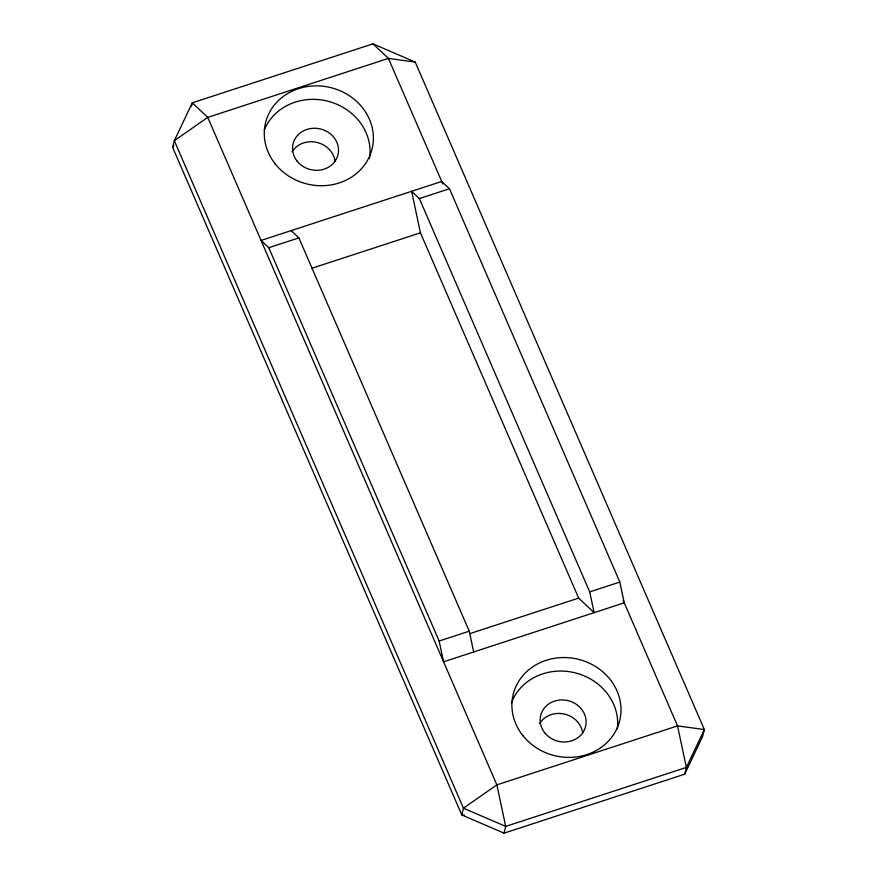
<?xml version="1.0" encoding="UTF-8"?>
<svg xmlns="http://www.w3.org/2000/svg" width="877" height="877" viewBox="0 0 877 877"><rect width="100%" height="100%" fill="white"/><g stroke="black" fill="none" stroke-linecap="round" stroke-linejoin="round"><path stroke-width="1.32" d="M172.659 147.446L174.326 140.693L192.282 102.817L372.955 43.85L415.216 62.07L704.341 729.554L702.674 736.307L684.718 774.183L504.045 833.15L461.784 814.93L172.659 147.446L173.821 145.001M191.46 106.194L192.282 102.817L207.75 117.375L496.864 784.86L505.7 826.397L504.045 833.15M684.718 774.183L686.373 767.43L704.341 729.554L677.537 725.893L496.864 784.86L463.44 808.188L461.784 814.93L464.459 815.303M268.79 247.709L439.147 641.021L443.565 661.795L624.238 602.828L619.82 582.054L449.462 188.741L441.723 181.462L261.05 240.441L268.79 247.709L298.893 237.886L469.261 631.199L473.668 651.962M419.349 198.564L589.706 591.887L594.124 612.65L578.656 598.103L420.445 232.833L411.62 191.296L419.349 198.564L449.462 188.741M311.653 268.34L420.445 232.833M439.147 641.021L469.261 631.199M589.706 591.887L619.82 582.054M469.864 633.611L578.656 598.103M415.216 62.07L388.423 58.397L207.75 117.375L174.326 140.693L463.44 808.188L505.7 826.397L686.373 767.43L677.537 725.893L623.152 600.317M372.955 43.85L388.423 58.397L442.808 183.973M291.164 230.607L298.893 237.886M539.717 723.415A23.109 20.905 13.8 0 1 564.218 714.021A23.109 20.905 13.8 0 1 582.646 732.887M292.107 151.732A23.109 20.905 13.8 0 1 316.597 142.337A23.109 20.905 13.8 0 1 335.025 161.193M264.273 130.015A54.834 49.616 13.8 0 1 328.754 101.458A54.834 49.616 13.8 0 1 369.535 158.54M511.423 702.916A54.834 49.616 13.8 0 1 574.983 672.791A54.834 49.616 13.8 0 1 617.331 728.951M544.77 732.832A23.109 20.905 13.8 0 0 584.29 730.092A23.109 20.905 13.8 0 0 560.348 699.989A23.109 20.905 13.8 0 0 544.77 732.832M297.15 161.149A23.109 20.905 13.8 0 0 336.68 158.408A23.109 20.905 13.8 0 0 312.727 128.305A23.109 20.905 13.8 0 0 297.15 161.149M275.246 163.933A54.834 49.616 13.8 0 0 369.042 157.432A54.834 49.616 13.8 0 0 312.212 86.001A54.834 49.616 13.8 0 0 275.246 163.933M522.867 735.617A54.834 49.616 13.8 0 0 616.652 729.116A54.834 49.616 13.8 0 0 559.833 657.684A54.834 49.616 13.8 0 0 522.867 735.617"/></g></svg>
